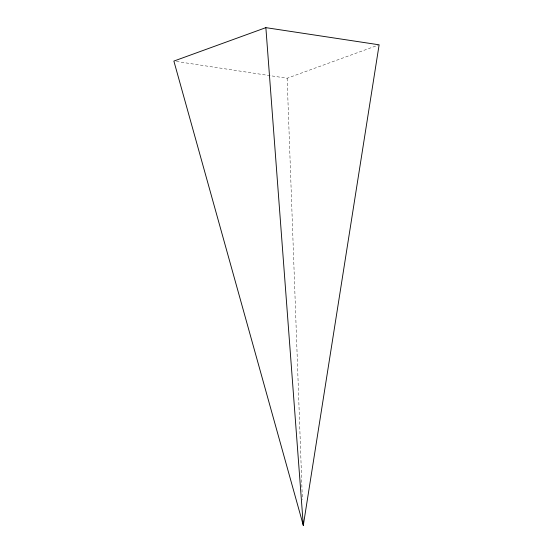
<?xml version="1.0" encoding="UTF-8"?>
<svg xmlns="http://www.w3.org/2000/svg" width="553" height="553" viewBox="0 0 553 553"><rect width="100%" height="100%" fill="white"/><g stroke="black" fill="none" stroke-linecap="round" stroke-linejoin="round"><path stroke-width="0.41" stroke-dasharray="2.77 2.07" d="M176.428 61.466L287.131 78.243L378.314 45.104M287.131 78.243L302.373 499.456"/><path stroke-width="0.83" d="M265.869 27.65L173.877 61.079L303.314 525.35L379.123 44.807L265.869 27.65L303.314 525.35L303.224 522.758"/></g></svg>
